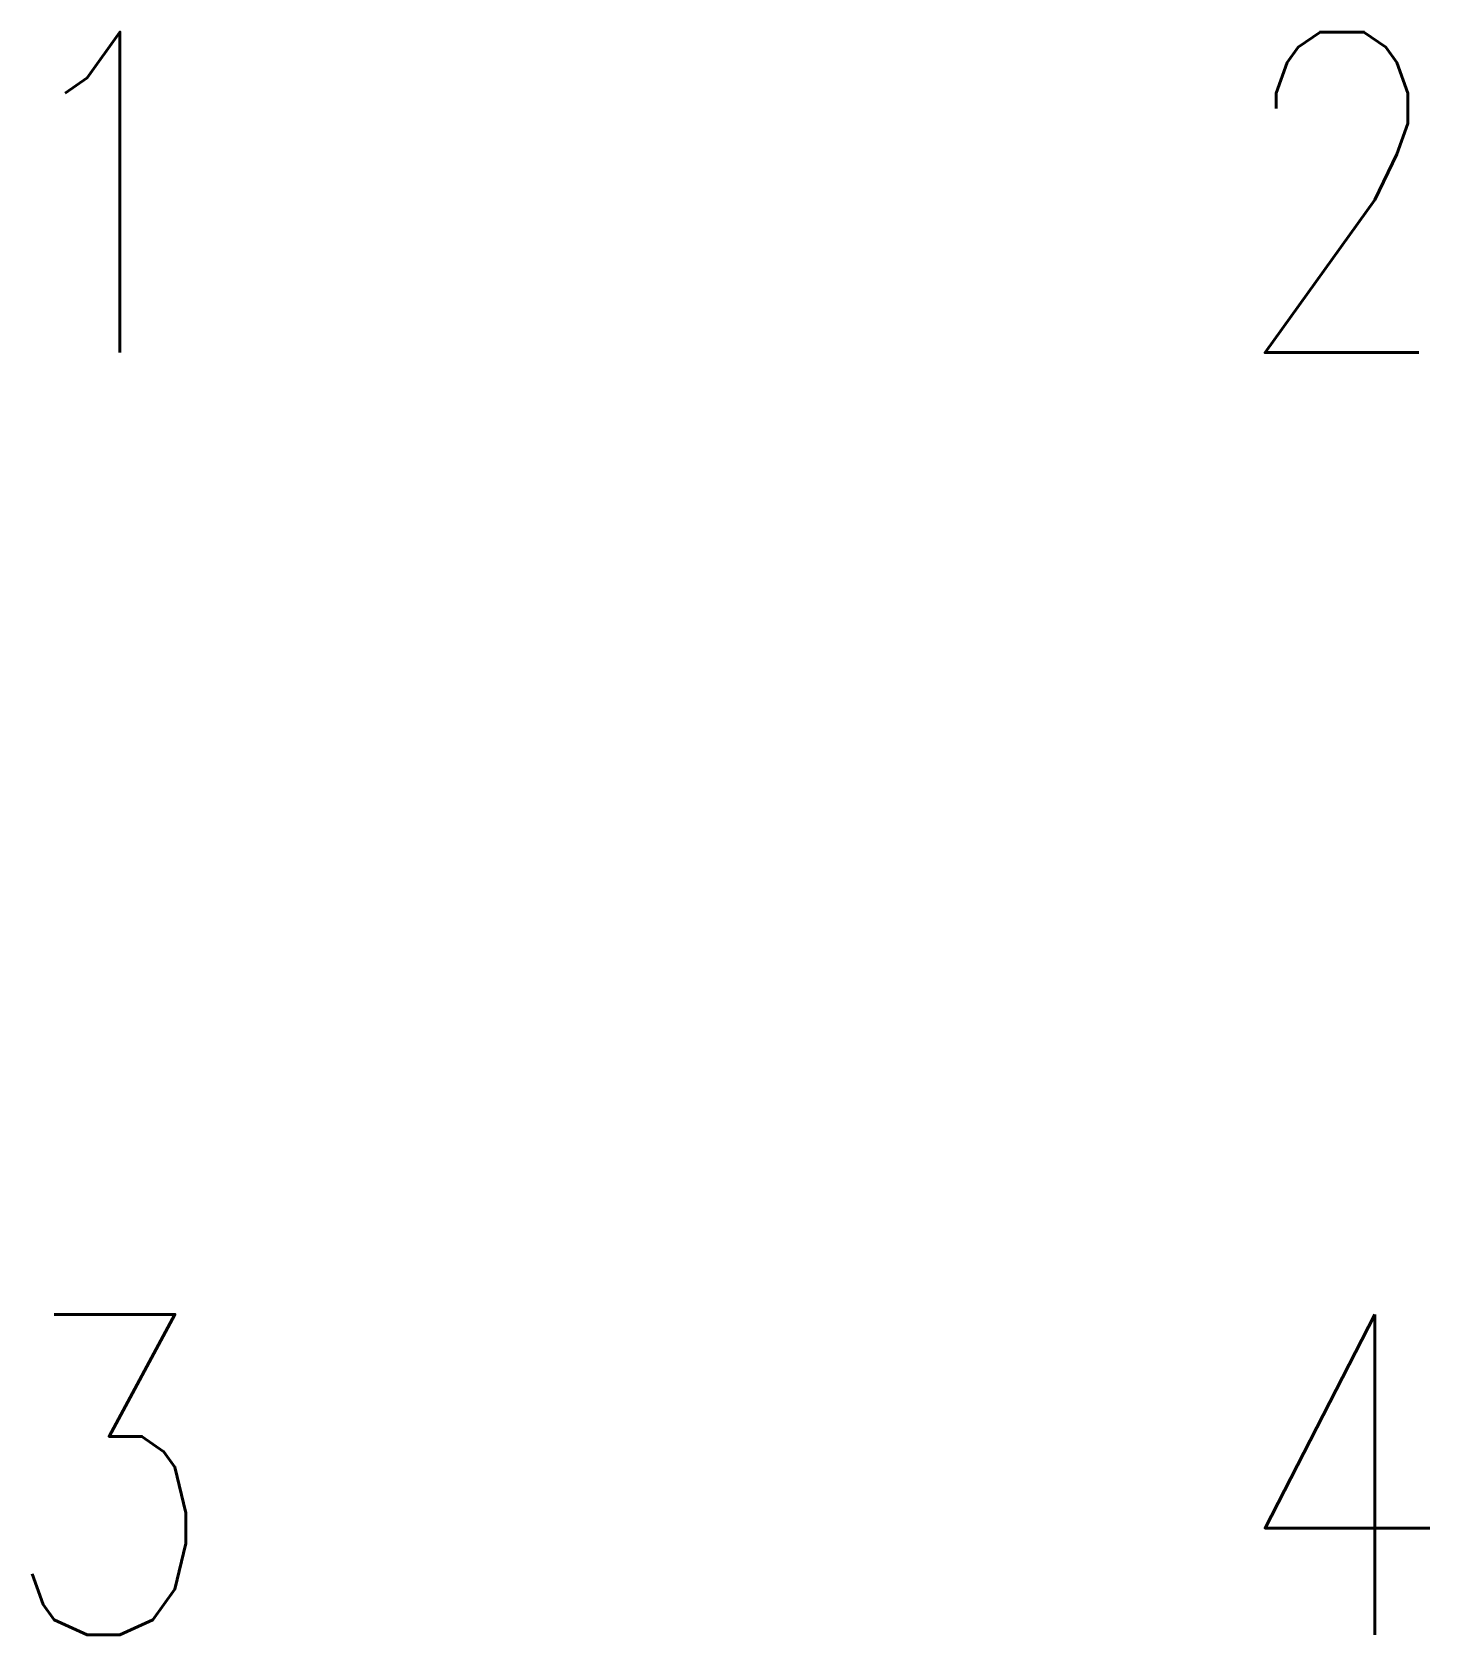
# Model space of a CAD drawing. Extents: x -4.3 to 4.4, y -5 to 5.
import ezdxf
from ezdxf.enums import TextEntityAlignment as Align

# ---------------------------------------------------------------- set-up
doc = ezdxf.new("R2010")
doc.units = 0
doc.header["$MEASUREMENT"] = 0
doc.layers.get('0').update_dxf_attribs({"linetype": 'CONTINUOUS'})
doc.styles.get("Standard").update_dxf_attribs({"font": 'txt.shx', "width": 0.8, "bigfont": 'hztxt.shx'})

msp = doc.modelspace()

# ---------------------------------------------------------------- texts
at = {"width": 0.8}
for s, p in [('1    2', (0, 4)), ('3    4', (0, -4))]:
    msp.add_text(s, height=2, dxfattribs=at).set_placement(p, align=Align.MIDDLE)

doc.saveas('drawing.dxf')
